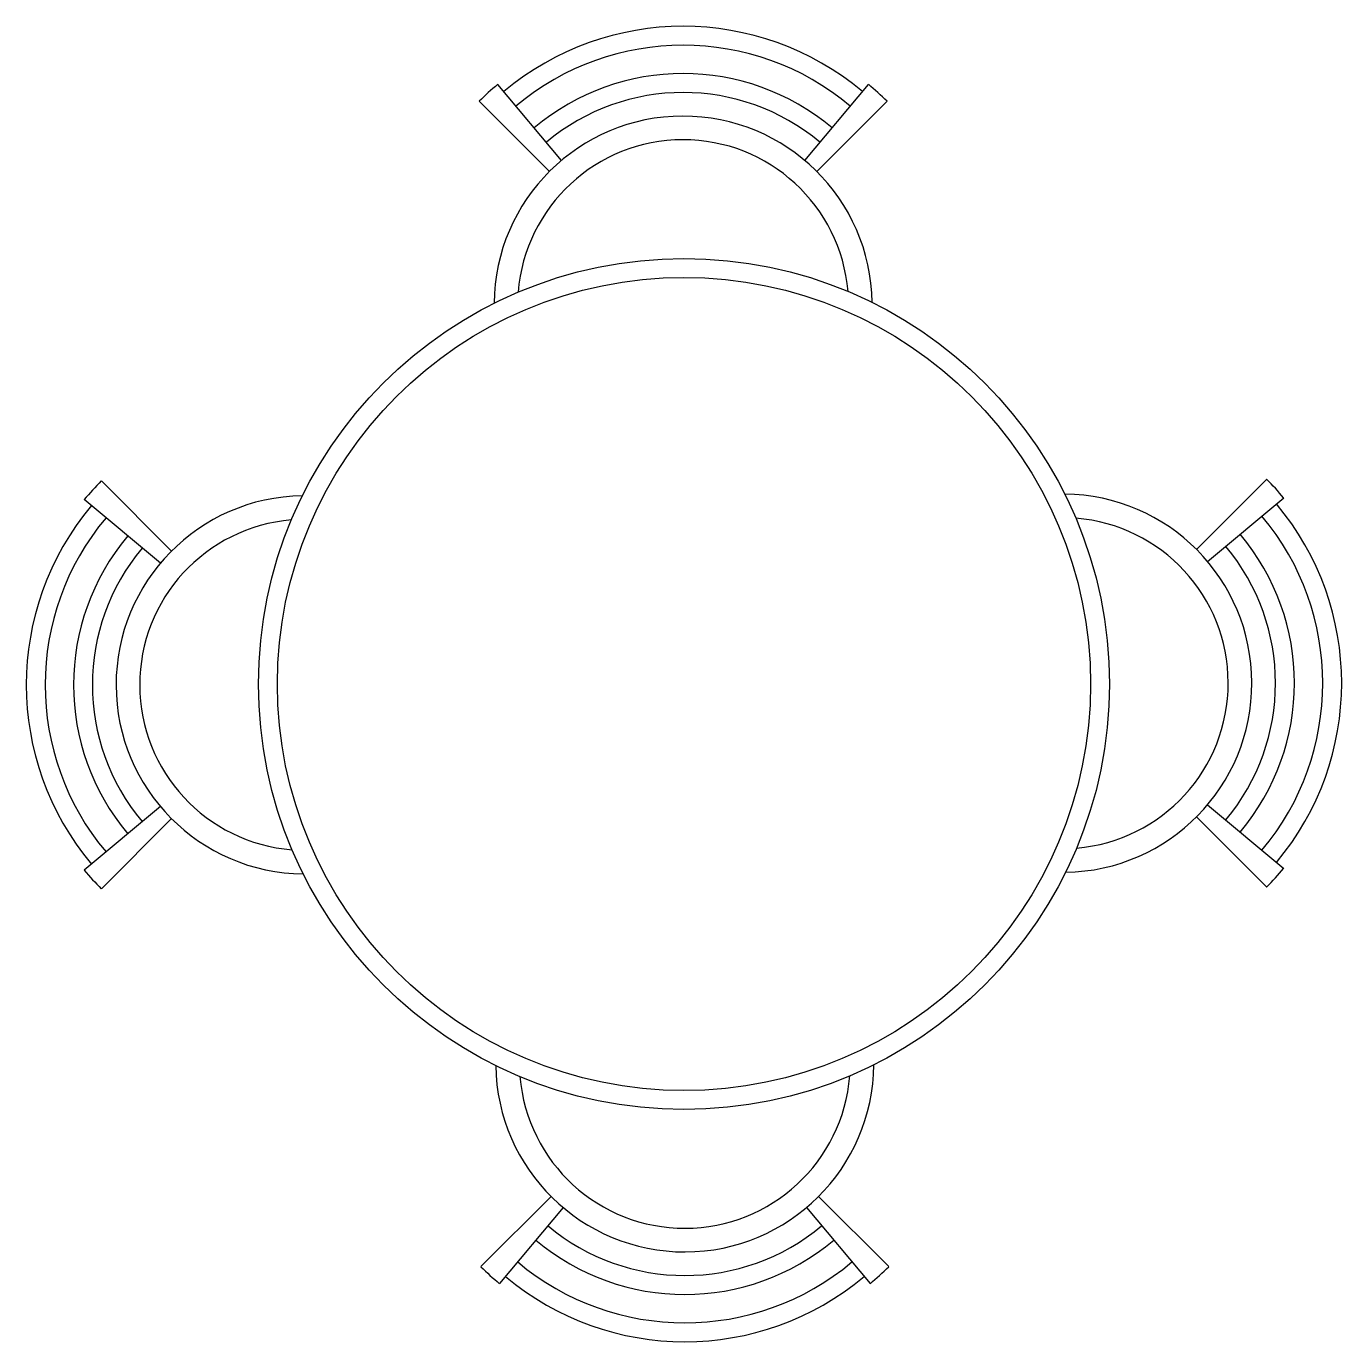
# Model space of a CAD drawing. Extents: x 1878 to 2017, y 990 to 1129.
import ezdxf

# ---------------------------------------------------------------- set-up
doc = ezdxf.new("R2010")
doc.units = 0
doc.layers.get('0').update_dxf_attribs({"linetype": 'CONTINUOUS'})

msp = doc.modelspace()

# ---------------------------------------------------------------- linework, layer by layer
at = {"color": 0}
for p, q in [((1934.6, 1115.15), (1927.85, 1123.19)), ((1960.31, 1115.15), (1967.06, 1123.19)), ((1933.31, 1113.97), (1925.89, 1121.4)), ((1961.6, 1113.97), (1969.02, 1121.4)), ((1893.34, 1073.82), (1885.92, 1081.25)), ((2001.74, 1074), (2009.17, 1081.43)), ((1892.16, 1072.54), (1884.12, 1079.29)), ((2002.92, 1072.72), (2010.97, 1079.46)), ((1892.16, 1046.83), (1884.12, 1040.08)), ((2002.92, 1047), (2010.97, 1040.25)), ((1893.34, 1045.54), (1885.92, 1038.12)), ((2001.74, 1045.72), (2009.17, 1038.29)), ((1933.49, 1005.57), (1926.07, 998.15)), ((1961.77, 1005.57), (1969.2, 998.15)), ((1934.78, 1004.39), (1928.03, 996.35)), ((1960.49, 1004.39), (1967.24, 996.35))]:
    msp.add_line(p, q, dxfattribs=at)
for radius in [45, 43]:
    msp.add_circle((1947.54, 1059.77), radius, dxfattribs=at)
for centre, radius, start, end in [((1947.45, 1099.83), 29.5, 50, 130), ((1947.45, 1099.83), 27.5, 50, 130), ((1947.45, 1099.83), 24.5, 50, 130), ((1947.45, 1099.83), 30.5, 130, 135), ((1947.45, 1099.83), 30.5, 45, 50), ((1947.45, 1099.83), 22.5, 50, 130), ((1947.45, 1099.83), 20, 0.8533, 179.4012), ((1947.45, 1099.83), 17.5, 4.7933, 175.4612), ((1907.48, 1059.68), 30.5, 135, 140), ((1987.6, 1059.86), 30.5, 40, 45), ((1907.48, 1059.68), 20, 90.8533, 269.4012), ((1987.6, 1059.86), 20, 270.8533, 89.4012), ((1907.48, 1059.68), 29.5, 140, 220), ((1987.6, 1059.86), 29.5, 320, 40), ((1907.48, 1059.68), 27.5, 140, 220), ((1907.48, 1059.68), 17.5, 94.7933, 265.4612), ((1987.6, 1059.86), 17.5, 274.7933, 85.4612), ((1987.6, 1059.86), 27.5, 320, 40), ((1907.48, 1059.68), 24.5, 140, 220), ((1987.6, 1059.86), 24.5, 320, 40), ((1907.48, 1059.68), 22.5, 140, 220), ((1987.6, 1059.86), 22.5, 320, 40), ((1907.48, 1059.68), 30.5, 220, 225), ((1987.6, 1059.86), 30.5, 315, 320), ((1947.63, 1019.71), 20, 180.8533, 359.4012), ((1947.63, 1019.71), 17.5, 184.7933, 355.4612), ((1947.63, 1019.71), 22.5, 230, 310), ((1947.63, 1019.71), 24.5, 230, 310), ((1947.63, 1019.71), 30.5, 225, 230), ((1947.63, 1019.71), 27.5, 230, 310), ((1947.63, 1019.71), 30.5, 310, 315), ((1947.63, 1019.71), 29.5, 230, 310)]:
    msp.add_arc(centre, radius, start, end, dxfattribs=at)

doc.saveas('drawing.dxf')
